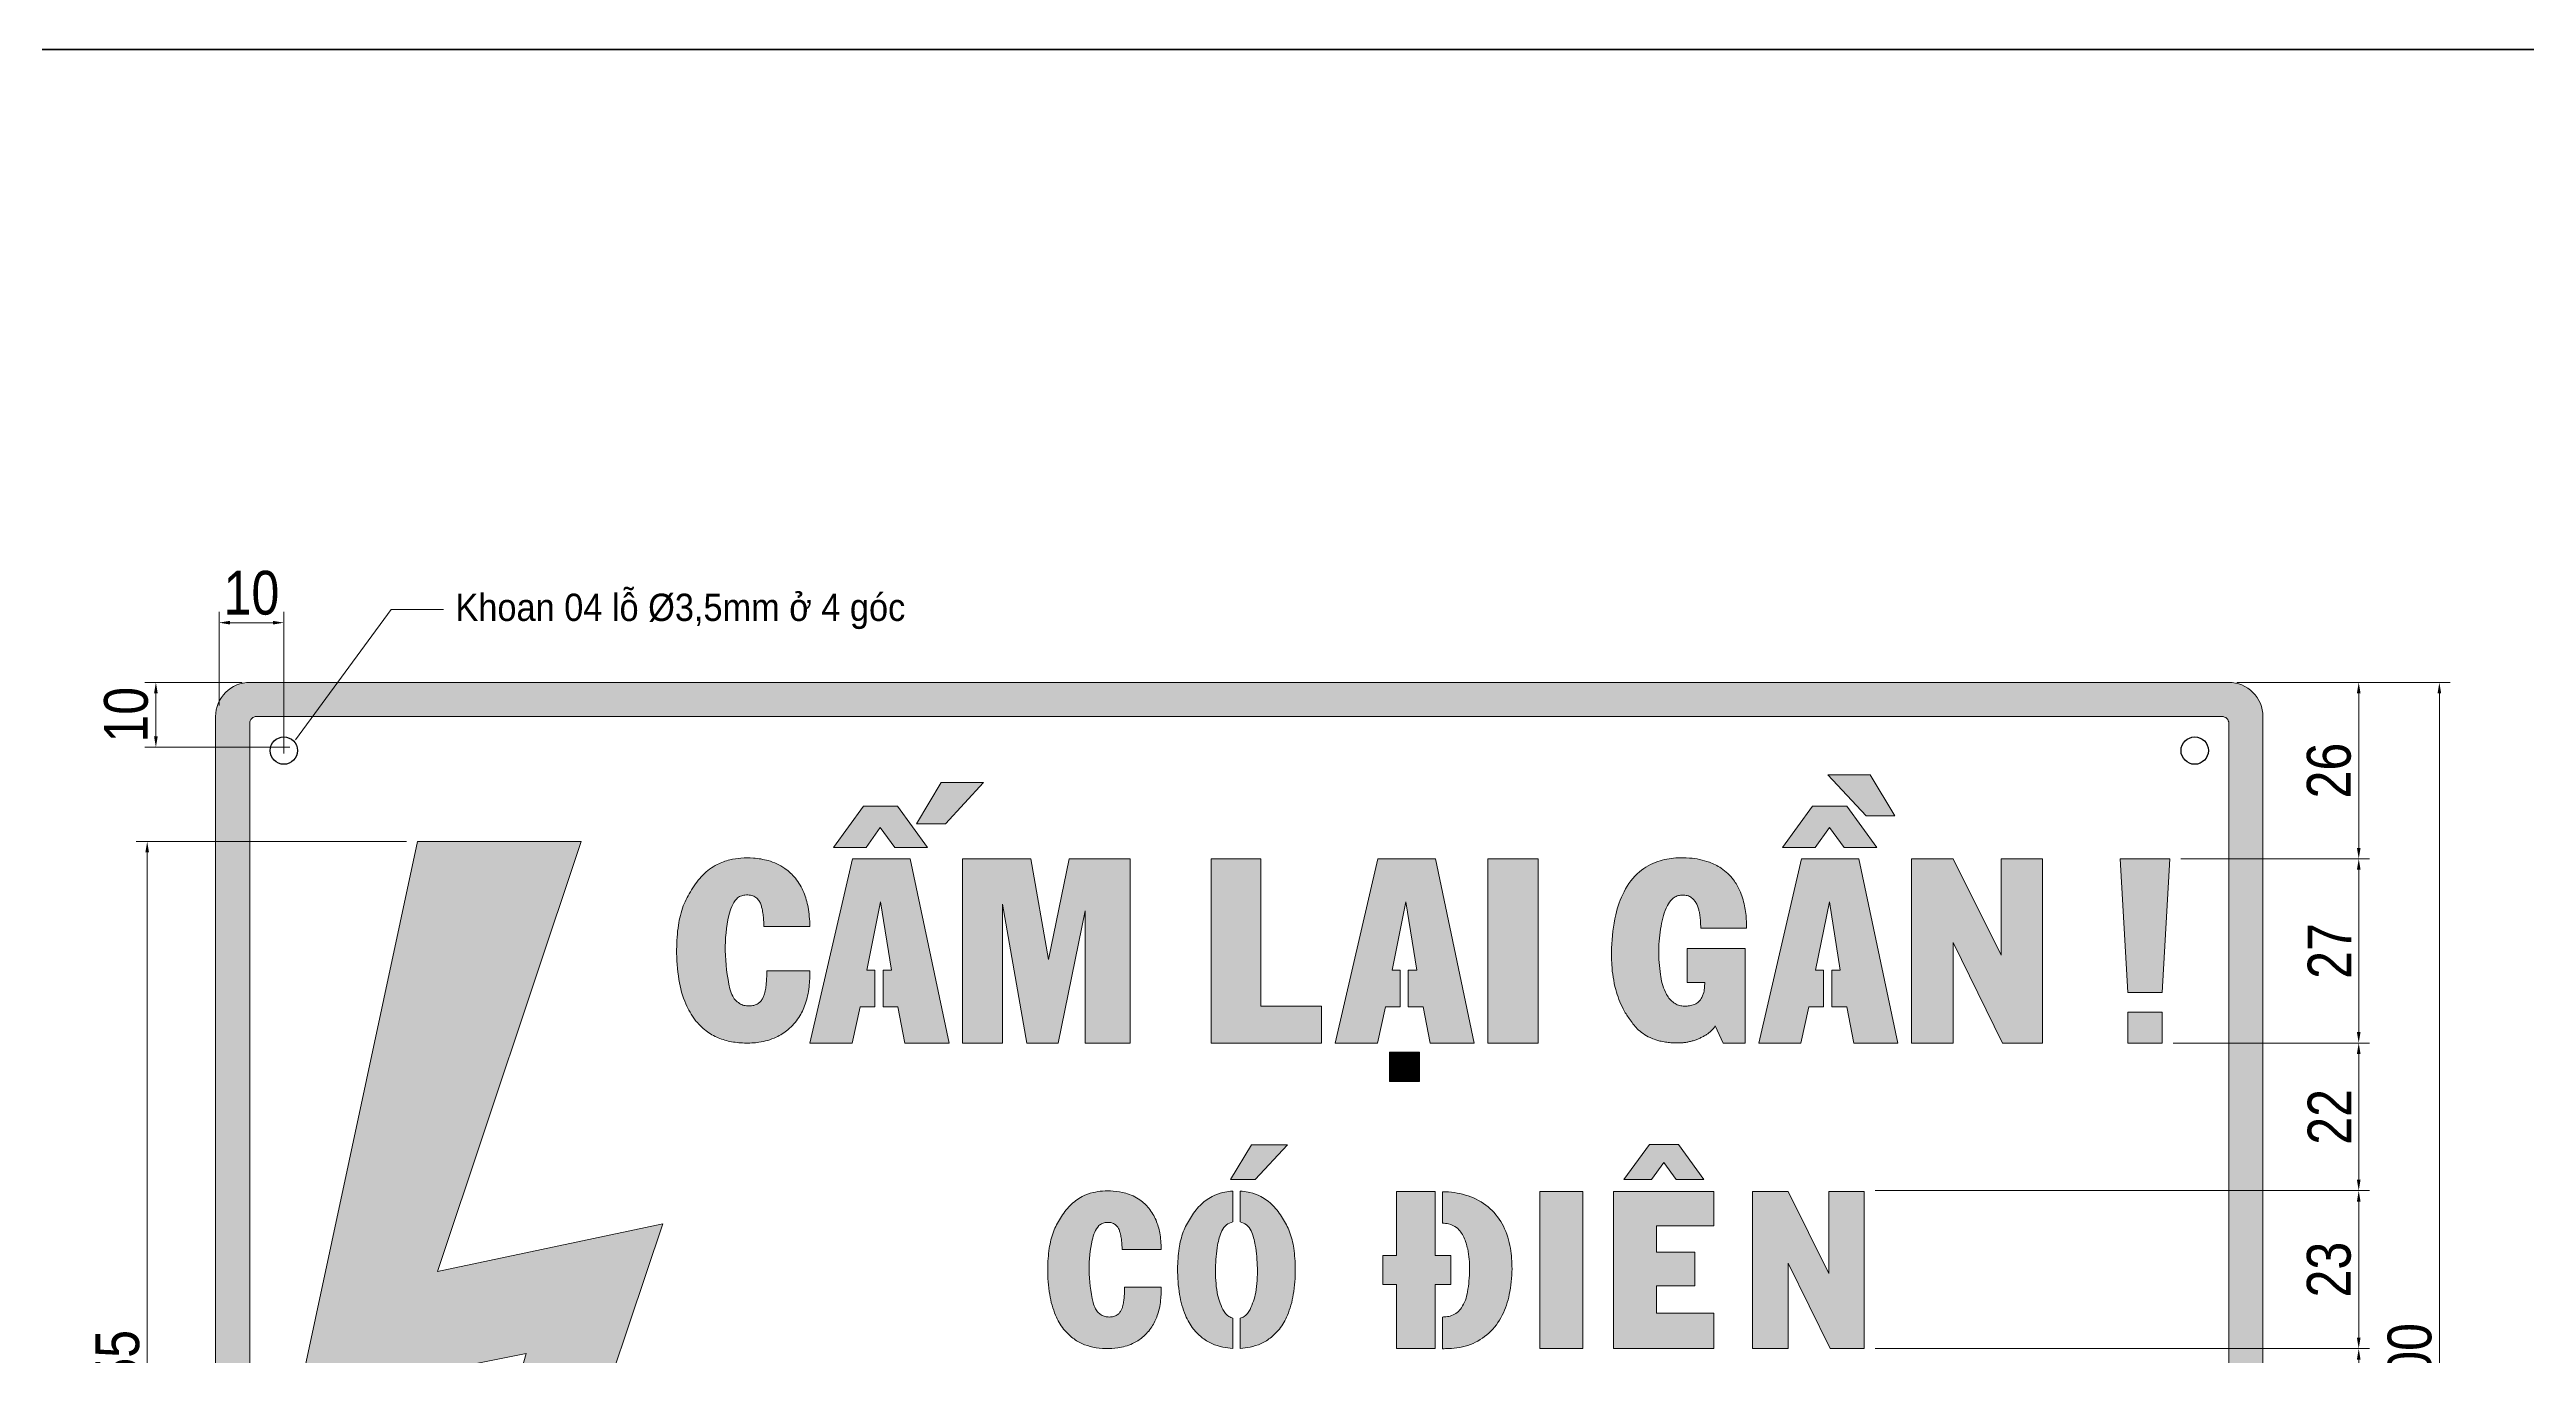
# Model space of a CAD drawing. Header units: millimetres. Extents: x -23083795 to 376618, y 113268 to 3804440.
# Drawn here: x 323457 to 326855, y 126233 to 128025 of the extents above; entities that cross this region are included whole.
import ezdxf

# ---------------------------------------------------------------- set-up
doc = ezdxf.new("R2010")
doc.units = ezdxf.units.MM
doc.header["$LTSCALE"] = 6
for name, color, linetype, lineweight in [('DIM', 4, 'Continuous', 13), ('Netcoban', 4, 'Continuous', 25), ('netlonkhungten', 32, 'Continuous', 35), ('Text', 7, 'Continuous', 13)]:
    doc.layers.add(name, color=color, linetype=linetype, lineweight=lineweight)
doc.styles.get("Standard").update_dxf_attribs({"font": 'VHELVCN_1.TTF', "height": 60})
doc.styles.add('VNI-HELVE', font='VHELVEN_0.TTF', dxfattribs={"width": 0.9})
doc.dimstyles.new('D10', dxfattribs={"dimtxt": 15, "dimasz": 15, "dimexe": 5, "dimexo": 10, "dimgap": 5, "dimtad": 1, "dimtoh": 1, "dimdec": 0, "dimdsep": 46, "dimtxsty": 'VNI-HELVE', "dimcen": 250, "dimclrd": 256, "dimclre": 256, "dimclrt": 7, "dimadec": 0, "dimazin": 0, "dimtfac": 1, "dimtdec": 0, "dimtmove": 0, "dimatfit": 1, "dimfxl": 1, "dimtolj": 1, "dimtzin": 0, "dimlwd": -1, "dimlwe": -1, "dimarcsym": 0})
doc.dimstyles.new('ISO-5', dxfattribs={"dimtxt": 6, "dimasz": 15, "dimexe": 15, "dimexo": 15, "dimgap": 10, "dimtad": 1, "dimtoh": 1, "dimdec": 1, "dimlfac": 0.166667, "dimtxsty": 'Standard', "dimcen": 25, "dimclrd": 7, "dimclre": 7, "dimadec": 0, "dimazin": 0, "dimtfac": 1, "dimtdec": 1, "dimtmove": 0, "dimatfit": 3, "dimfxl": 1, "dimlwd": 0, "dimlwe": 0, "dimarcsym": 0})

# ---------------------------------------------------------------- blocks, each defined once
blk = doc.blocks.new('*D324')
at = {"layer": 'Defpoints', "color": 0, "transparency": 16777216}
for p in [(326355, 126661.9), (326624.6, 126661.9), (325946.4, 126459.6)]:
    blk.add_point(p, dxfattribs=at)
at = {"layer": 'Netcoban', "color": 7, "lineweight": 0, "transparency": 16777216}
for p, q in [((326370, 126661.9), (326639.6, 126661.9)), ((326624.6, 126474.6), (326624.6, 126646.9)), ((325961.4, 126459.6), (326639.6, 126459.6))]:
    blk.add_line(p, q, dxfattribs=at)
at = {"layer": 'Netcoban', "color": 7, "transparency": 16777216}
for points in [[(326622.1, 126646.9), (326627.1, 126646.9), (326624.6, 126661.9)], [(326622.1, 126474.6), (326627.1, 126474.6), (326624.6, 126459.6)]]:
    blk.add_solid(points, dxfattribs=at)
at = {"layer": 'Netcoban', "color": 0, "transparency": 16777216, "insert": (326584.6, 126560.7), "char_height": 60, "attachment_point": 5, "rotation": 90}
blk.add_mtext('22', dxfattribs=at)
blk = doc.blocks.new('*D325')
at = {"layer": 'Defpoints', "color": 0, "transparency": 16777216}
for p in [(326365.6, 126914.6), (326355, 126661.9), (326624.6, 126661.9)]:
    blk.add_point(p, dxfattribs=at)
at = {"layer": 'Netcoban', "color": 7, "lineweight": 0, "transparency": 16777216}
for p, q in [((326380.6, 126914.6), (326639.6, 126914.6)), ((326624.6, 126899.6), (326624.6, 126676.9)), ((326370, 126661.9), (326639.6, 126661.9))]:
    blk.add_line(p, q, dxfattribs=at)
at = {"layer": 'Netcoban', "color": 7, "transparency": 16777216}
for points in [[(326622.1, 126899.6), (326627.1, 126899.6), (326624.6, 126914.6)], [(326622.1, 126676.9), (326627.1, 126676.9), (326624.6, 126661.9)]]:
    blk.add_solid(points, dxfattribs=at)
at = {"layer": 'Netcoban', "color": 0, "transparency": 16777216, "insert": (326584.6, 126788.2), "char_height": 60, "attachment_point": 5, "rotation": 90}
blk.add_mtext('27', dxfattribs=at)
blk = doc.blocks.new('*D326')
at = {"layer": 'Defpoints', "color": 0, "transparency": 16777216}
for p in [(326442.6, 127156.6), (326624.6, 127156.6), (326414.6, 126914.6)]:
    blk.add_point(p, dxfattribs=at)
at = {"layer": 'Netcoban', "color": 7, "lineweight": 0, "transparency": 16777216}
for p, q in [((326457.6, 127156.6), (326639.6, 127156.6)), ((326624.6, 126929.6), (326624.6, 127141.6)), ((326429.6, 126914.6), (326639.6, 126914.6))]:
    blk.add_line(p, q, dxfattribs=at)
at = {"layer": 'Netcoban', "color": 7, "transparency": 16777216}
for points in [[(326622.1, 127141.6), (326627.1, 127141.6), (326624.6, 127156.6)], [(326622.1, 126929.6), (326627.1, 126929.6), (326624.6, 126914.6)]]:
    blk.add_solid(points, dxfattribs=at)
at = {"layer": 'Netcoban', "color": 0, "transparency": 16777216, "insert": (326583.9, 127035.6), "char_height": 60, "attachment_point": 5, "rotation": 90}
blk.add_mtext('26', dxfattribs=at)
blk = doc.blocks.new('*D327')
at = {"layer": 'Defpoints', "color": 0, "transparency": 16777216}
for p in [(326301.2, 126459.6), (325946.4, 126242.9), (326624.6, 126242.9)]:
    blk.add_point(p, dxfattribs=at)
at = {"layer": 'Netcoban', "color": 7, "lineweight": 0, "transparency": 16777216}
for p, q in [((326316.2, 126459.6), (326639.6, 126459.6)), ((326624.6, 126444.6), (326624.6, 126257.9)), ((325961.4, 126242.9), (326639.6, 126242.9))]:
    blk.add_line(p, q, dxfattribs=at)
at = {"layer": 'Netcoban', "color": 7, "transparency": 16777216}
for points in [[(326622.1, 126444.6), (326627.1, 126444.6), (326624.6, 126459.6)], [(326622.1, 126257.9), (326627.1, 126257.9), (326624.6, 126242.9)]]:
    blk.add_solid(points, dxfattribs=at)
at = {"layer": 'Netcoban', "color": 0, "transparency": 16777216, "insert": (326583.9, 126351.2), "char_height": 60, "attachment_point": 5, "rotation": 90}
blk.add_mtext('23', dxfattribs=at)
blk = doc.blocks.new('*D328')
at = {"layer": 'Defpoints', "color": 0, "transparency": 16777216}
for p in [(325946.4, 126242.9), (326624.6, 126242.9), (326129.6, 126070.6)]:
    blk.add_point(p, dxfattribs=at)
at = {"layer": 'Netcoban', "color": 7, "lineweight": 0, "transparency": 16777216}
for p, q in [((325961.4, 126242.9), (326639.6, 126242.9)), ((326624.6, 126085.6), (326624.6, 126227.9)), ((326144.6, 126070.6), (326639.6, 126070.6))]:
    blk.add_line(p, q, dxfattribs=at)
at = {"layer": 'Netcoban', "color": 7, "transparency": 16777216}
for points in [[(326622.1, 126227.9), (326627.1, 126227.9), (326624.6, 126242.9)], [(326622.1, 126085.6), (326627.1, 126085.6), (326624.6, 126070.6)]]:
    blk.add_solid(points, dxfattribs=at)
at = {"layer": 'Netcoban', "color": 0, "transparency": 16777216, "insert": (326583.9, 126156.8), "char_height": 60, "attachment_point": 5, "rotation": 90}
blk.add_mtext('18', dxfattribs=at)
blk = doc.blocks.new('*D333')
at = {"layer": 'Defpoints', "color": 0, "transparency": 16777216}
for p in [(326489.4, 127156.6), (326489.4, 125284.6), (326735.2, 125284.6)]:
    blk.add_point(p, dxfattribs=at)
at = {"layer": 'Netcoban', "color": 7, "lineweight": 0, "transparency": 16777216}
for p, q in [((326504.4, 127156.6), (326750.2, 127156.6)), ((326735.2, 127141.6), (326735.2, 125299.6)), ((326504.4, 125284.6), (326750.2, 125284.6))]:
    blk.add_line(p, q, dxfattribs=at)
at = {"layer": 'Netcoban', "color": 7, "transparency": 16777216}
for points in [[(326732.7, 127141.6), (326737.7, 127141.6), (326735.2, 127156.6)], [(326732.7, 125299.6), (326737.7, 125299.6), (326735.2, 125284.6)]]:
    blk.add_solid(points, dxfattribs=at)
at = {"layer": 'Netcoban', "color": 0, "transparency": 16777216, "insert": (326694.6, 126220.6), "char_height": 60, "attachment_point": 5, "rotation": 90}
blk.add_mtext('200', dxfattribs=at)
blk = doc.blocks.new('*D334')
at = {"layer": 'Defpoints', "color": 0, "transparency": 16777216}
for p in [(323603.3, 127156.6), (323736.7, 127156.6), (323802.2, 127067.7)]:
    blk.add_point(p, dxfattribs=at)
at = {"layer": 'Netcoban', "color": 7, "lineweight": 0, "transparency": 16777216}
for p, q in [((323721.7, 127156.6), (323588.3, 127156.6)), ((323603.3, 127082.7), (323603.3, 127141.6)), ((323787.2, 127067.7), (323588.3, 127067.7))]:
    blk.add_line(p, q, dxfattribs=at)
at = {"layer": 'Netcoban', "color": 7, "transparency": 16777216}
for points in [[(323600.8, 127141.6), (323605.8, 127141.6), (323603.3, 127156.6)], [(323600.8, 127082.7), (323605.8, 127082.7), (323603.3, 127067.7)]]:
    blk.add_solid(points, dxfattribs=at)
at = {"layer": 'Netcoban', "color": 0, "transparency": 16777216, "insert": (323562.6, 127112.2), "char_height": 60, "attachment_point": 5, "rotation": 90}
blk.add_mtext('10', dxfattribs=at)
blk = doc.blocks.new('*D335')
at = {"layer": 'Defpoints', "color": 0, "transparency": 16777216}
for p in [(323689.9, 127238.5), (323689.9, 127109.8), (323778.8, 127044.3)]:
    blk.add_point(p, dxfattribs=at)
at = {"layer": 'Netcoban', "color": 7, "lineweight": 0, "transparency": 16777216}
for p, q in [((323689.9, 127124.8), (323689.9, 127253.5)), ((323763.8, 127238.5), (323704.9, 127238.5)), ((323778.8, 127059.3), (323778.8, 127253.5))]:
    blk.add_line(p, q, dxfattribs=at)
at = {"layer": 'Netcoban', "color": 7, "transparency": 16777216}
for points in [[(323704.9, 127241), (323704.9, 127236), (323689.9, 127238.5)], [(323763.8, 127241), (323763.8, 127236), (323778.8, 127238.5)]]:
    blk.add_solid(points, dxfattribs=at)
at = {"layer": 'Netcoban', "color": 0, "transparency": 16777216, "insert": (323734.4, 127279.2), "char_height": 60, "attachment_point": 5}
blk.add_mtext('10', dxfattribs=at)
blk = doc.blocks.new('*D336')
at = {"layer": 'Defpoints', "color": 0, "transparency": 16777216}
for p in [(323962, 126938.3), (323591.4, 125484), (323956.6, 125484)]:
    blk.add_point(p, dxfattribs=at)
at = {"layer": 'Netcoban', "color": 7, "lineweight": 0, "transparency": 16777216}
for p, q in [((323947, 126938.3), (323576.4, 126938.3)), ((323591.4, 126923.3), (323591.4, 125499)), ((323941.6, 125484), (323576.4, 125484))]:
    blk.add_line(p, q, dxfattribs=at)
at = {"layer": 'Netcoban', "color": 7, "transparency": 16777216}
for points in [[(323588.9, 126923.3), (323593.9, 126923.3), (323591.4, 126938.3)], [(323588.9, 125499), (323593.9, 125499), (323591.4, 125484)]]:
    blk.add_solid(points, dxfattribs=at)
at = {"layer": 'Netcoban', "color": 0, "transparency": 16777216, "insert": (323550.8, 126211.1), "char_height": 60, "attachment_point": 5, "rotation": 90}
blk.add_mtext('155', dxfattribs=at)

msp = doc.modelspace()

# ---------------------------------------------------------------- hatches: boundary and pattern name
at = {"layer": 'Text'}
h = msp.add_hatch(color=1, dxfattribs=at)
h.paths.add_polyline_path([(326493.22156, 127109.82052, 0.4142135624), (326446.42156, 127156.62052), (323732.02156, 127156.62052, 0.4142135624), (323685.22156, 127109.82052), (323685.22156, 125331.42052, 0.4142135624), (323732.02156, 125284.62052), (326446.42156, 125284.62052, 0.4142135624), (326493.22156, 125331.42052)])
h.paths.add_polyline_path([(323732.02156, 127100.46052, -0.4142135624), (323741.38156, 127109.82052), (326437.06156, 127109.82052, -0.4142135624), (326446.42156, 127100.46052), (326446.42156, 125340.78052, -0.4142135624), (326437.06156, 125331.42052), (323741.38156, 125331.42052, -0.4142135624), (323732.02156, 125340.78052)], flags=16)
for color, points in [(7, [(325954.37362, 127030.00519), (325896.65276, 127030.00519), (325949.00108, 126973.3839), (325988.45602, 126973.3839)]), (7, [(324738.30884, 127019.14683), (324680.51256, 127019.14683), (324646.43728, 126962.56262), (324686.08377, 126962.56262)]), (7, [(324620.59291, 126986.75753), (324573.78053, 126986.75753), (324532.71251, 126930.00945), (324577.3533, 126930.00945), (324596.87358, 126957.63785), (324616.99798, 126930.00945), (324661.77302, 126930.00945)]), (7, [(325922.3262, 126986.75753), (325875.51381, 126986.75753), (325834.4458, 126930.00945), (325879.08658, 126930.00945), (325898.60687, 126957.63785), (325918.73126, 126930.00945), (325963.50631, 126930.00945)]), (1, [(324186.67422, 126938.28005), (323962.03422, 126938.28005), (323798.3689, 126173.69168), (324111.31072, 126236.28005), (323975.33408, 125748.14917), (323831.75607, 125816.73874), (323956.64735, 125484.00881), (324226.2865, 125715.52936), (324067.4849, 125724.52237), (324298.51072, 126414.12005), (323989.63072, 126348.60005)]), (7, [(324411.26884, 126864.98585, -0.0739357492), (324418.91824, 126864.69672, -0.0929269174), (324424.84134, 126862.51098, -0.0864998522), (324429.49963, 126858.3772, -0.0491950296), (324432.34198, 126853.8643, -0.0217040903), (324434.15513, 126848.09916, -0.0276312888), (324435.79861, 126840.25281, -0.0194830599), (324436.68016, 126832.78188, -0.0088859022), (324437.02732, 126827.42673, -0.0179234515), (324437.1369, 126821.59119), (324500.07652, 126821.59119, 0.0304468281), (324499.49082, 126835.61484, 0.0266829112), (324497.83423, 126848.13086, 0.0540417395), (324491.88408, 126868.542, 0.0703593306), (324480.35561, 126887.93929, 0.0679255126), (324465.94644, 126901.39652, 0.0873810796), (324443.10978, 126912.14794, 0.0489854518), (324422.85754, 126915.64392, 0.0318563747), (324405.68633, 126915.61618, 0.0409624792), (324390.50005, 126913.21288, 0.0618297921), (324373.12654, 126906.74547, 0.0805508063), (324353.62048, 126892.39022, 0.0653984803), (324338.08411, 126871.98869, 0.0528974153), (324326.72112, 126850.15425, 0.0516477706), (324319.99845, 126823.52299, 0.0372256064), (324317.55107, 126790.29727, 0.0420861508), (324320.65456, 126748.97216, 0.0613346497), (324330.25792, 126715.51962, 0.0639496226), (324343.12217, 126693.47049, 0.0574389452), (324355.9103, 126680.3938, 0.063741878), (324372.53666, 126670.03262, 0.0497154644), (324390.328, 126664.18649, 0.0410710853), (324410.52977, 126661.92137, 0.0417094782), (324430.46902, 126663.04594, 0.0687827128), (324453.95621, 126669.88796, 0.0665008331), (324470.25925, 126680.29655, 0.0744679562), (324485.0574, 126697.05025, 0.0584983561), (324493.92686, 126715.14002, 0.0556236527), (324499.1873, 126738.92519, 0.0314591512), (324500.12002, 126760.89277), (324441.10339, 126760.89277, -0.0143480906), (324440.93037, 126750.65209, -0.0127390319), (324440.53317, 126744.39336, -0.0239466578), (324439.71226, 126737.41351, -0.0337129831), (324438.03295, 126729.33656, -0.0353058244), (324436.40425, 126724.83606, -0.0614372468), (324433.85664, 126720.53562, -0.0714503844), (324430.41297, 126716.99815, -0.0867926809), (324425.09718, 126714.16285, -0.0765277413), (324418.64665, 126712.89498, -0.0665722714), (324411.39404, 126713.27965, -0.0741120564), (324405.329, 126715.44411, -0.053660339), (324399.27916, 126719.75362, -0.0911234134), (324394.49707, 126726.05482, -0.0561140475), (324390.61186, 126736.18367, -0.0504775258), (324384.20302, 126788.79163, -0.0580054644), (324389.20791, 126836.78367, -0.0539883833), (324393.23779, 126849.20728, -0.0769786842), (324399.98881, 126859.90062, -0.1002032298), (324405.33179, 126863.39733, -0.0718038646)]), (7, [(324637.761, 126914.59757), (324558.79859, 126914.59757), (324500.38774, 126661.87757), (324558.19146, 126661.87757), (324569.20406, 126711.52264), (324589.35486, 126711.52264), (324589.35486, 126761.79095), (324578.34966, 126761.79095), (324597.31086, 126855.78853), (324612.21795, 126761.79095), (324600.58686, 126761.79095), (324600.58686, 126711.52264), (324620.9582, 126711.52264), (324630.6231, 126661.87757), (324691.10014, 126661.87757)]), (7, [(324939.69293, 126914.59757), (324856.09424, 126914.59757), (324827.57693, 126776.43637), (324803.11296, 126914.59757), (324709.82014, 126914.59757), (324709.82014, 126661.87757), (324764.47363, 126661.87757), (324764.50207, 126852.37818), (324798.01995, 126661.87757), (324840.93333, 126661.87757), (324878.01032, 126843.12891), (324878.01032, 126661.87757), (324939.69293, 126661.87757)]), (7, [(325118.81931, 126914.59757), (325050.53176, 126914.59757), (325050.53176, 126661.87757), (325202.07439, 126661.87757), (325202.07439, 126712.68733), (325118.81931, 126712.68733)]), (7, [(325358.16766, 126914.59757), (325279.20524, 126914.59757), (325220.79439, 126661.87757), (325278.59811, 126661.87757), (325289.61071, 126711.52264), (325309.76152, 126711.52264), (325309.76152, 126761.79095), (325298.75631, 126761.79095), (325317.71752, 126855.78853), (325332.6246, 126761.79095), (325320.99352, 126761.79095), (325320.99352, 126711.52264), (325341.36485, 126711.52264), (325351.02975, 126661.87757), (325411.50679, 126661.87757)]), (7, [(325499.30952, 126914.59757), (325430.22679, 126914.59757), (325430.22679, 126661.87757), (325499.30952, 126661.87757)]), (7, [(325775.40609, 126871.53617, 0.0548915296), (325767.09891, 126885.64431, 0.0880715821), (325749.99351, 126901.84291, 0.0609793307), (325733.99817, 126909.95811, 0.0700551741), (325706.88676, 126915.64737, 0.0370456507), (325688.0506, 126915.79221, 0.0659222394), (325663.25523, 126911.02045, 0.0936032839), (325638.16652, 126896.89148, 0.0948780463), (325617.11026, 126869.88769, 0.061963803), (325605.48139, 126837.89067, 0.0499158139), (325599.91771, 126792.19526, 0.0217994878), (325600.20868, 126769.34912, 0.0521917773), (325605.57634, 126735.39518, 0.0593789756), (325615.82061, 126708.72594, 0.0490981786), (325624.09406, 126695.443, 0.0570133426), (325635.13568, 126681.54695, 0.0453588282), (325643.0483, 126674.96227, 0.043361269), (325652.58475, 126669.45538, 0.0272855103), (325660.47883, 126666.36849, 0.0204440213), (325666.16436, 126664.75554, 0.0163862261), (325673.7566, 126663.21407, 0.0124381088), (325681.09398, 126662.40593, 0.0104073665), (325686.19799, 126662.11096, 0.0014834235), (325690.39355, 126662.02862, 0.0158682801), (325695.41544, 126662.18172, 0.026303823), (325700.21343, 126662.66508, 0.0166986898), (325705.57663, 126663.59676, 0.0252953643), (325710.4697, 126664.83554, 0.0279985443), (325715.7268, 126666.5557, 0.0225218165), (325720.20761, 126668.34608, 0.0153851707), (325724.66276, 126670.45567, 0.0183156558), (325728.90628, 126672.88438, 0.0153696193), (325732.70142, 126675.48873, 0.0260894592), (325736.30779, 126678.51672, 0.0363904574), (325738.36019, 126680.58114, 0.0006324631), (325739.91583, 126682.39666, 0.022567103), (325742.13526, 126685.40363), (325752.83711, 126661.87757), (325783.01729, 126661.87757), (325783.01729, 126791.78033), (325703.66644, 126791.78033), (325703.66644, 126744.8684), (325727.56509, 126744.8684, -0.0281193953), (325727.21149, 126737.23279, -0.0588228478), (325725.62016, 126729.05016, -0.0196332036), (325723.53207, 126724.33946, -0.0585202178), (325720.84308, 126720.30525, -0.1019460542), (325715.23242, 126715.73391, -0.0597458165), (325708.32696, 126713.30106, -0.0334777313), (325701.87643, 126712.54689, -0.0503441457), (325694.62382, 126713.04928, -0.0741120564), (325688.55878, 126715.21374, -0.0414575558), (325682.42014, 126719.47691, -0.0994928213), (325673.68271, 126731.84137, -0.0773123744), (325666.83483, 126756.17294, -0.0343342398), (325664.56536, 126788.84042, -0.0381679203), (325667.78079, 126822.44076, -0.07895851), (325676.46757, 126850.44602, -0.0921101515), (325683.21859, 126859.67025, -0.1002032298), (325688.56157, 126863.16696, -0.0718038646), (325694.49862, 126864.75548, -0.0739357492), (325702.14802, 126864.46635, -0.0929269174), (325708.07113, 126862.28061, -0.0622737801), (325713.00951, 126858.08496, -0.0168732536), (325716.01456, 126853.73648, -0.0323206148), (325718.042, 126848.92781, -0.0204022396), (325719.75045, 126843.19895, -0.0586917814), (325721.02196, 126836.482, -0.0202322078), (325721.73119, 126829.24705, -0.0141637515), (325722.07458, 126819.71609), (325785.01419, 126819.71609, 0.0172919723), (325784.82411, 126829.17257, 0.0377523371), (325782.22482, 126850.09, 0.0605676128)]), (7, [(325939.11055, 126914.59757), (325860.14813, 126914.59757), (325801.73729, 126661.87757), (325859.541, 126661.87757), (325870.55361, 126711.52264), (325890.70441, 126711.52264), (325890.70441, 126761.79095), (325879.69921, 126761.79095), (325898.66041, 126855.78853), (325913.56749, 126761.79095), (325901.93641, 126761.79095), (325901.93641, 126711.52264), (325922.30774, 126711.52264), (325931.97264, 126661.87757), (325992.44969, 126661.87757)]), (7, [(326191.07683, 126914.59757), (326133.97597, 126914.59757), (326133.97597, 126782.64176), (326068.35685, 126914.59757), (326011.16969, 126914.59757), (326011.16969, 126661.87757), (326068.23778, 126661.87757), (326068.23778, 126799.80905), (326135.87152, 126661.87757), (326191.07683, 126661.87757)]), (7, [(326365.56188, 126914.59757), (326297.19984, 126914.59757), (326307.87878, 126731.50834), (326354.88294, 126731.50834)]), (7, [(326355.00933, 126704.41776), (326307.75239, 126704.41776), (326307.75239, 126661.87757), (326355.00933, 126661.87757)]), (7, [(325336.21333, 126649.46222), (325295.48856, 126649.46222), (325295.48856, 126609.35613), (325336.21333, 126609.35613)]), (7, [(325155.20799, 126522.55585), (325106.10899, 126522.55585), (325077.22737, 126474.63959), (325110.87017, 126474.63959)]), (7, [(325691.46476, 126523.00292), (325651.69544, 126523.00292), (325616.85315, 126474.99157), (325654.74686, 126474.99157), (325671.36128, 126498.34603), (325688.31692, 126474.99157), (325726.45796, 126474.99157)]), (7, [(324906.38287, 126415.84442, -0.0739357492), (324912.89903, 126415.59812, -0.0929269174), (324917.94464, 126413.7362, -0.0864998522), (324921.91281, 126410.21483, -0.0491950296), (324924.33407, 126406.37052, -0.0217040903), (324925.87861, 126401.45947, -0.0276312888), (324927.27861, 126394.77554, -0.0194830599), (324928.02956, 126388.41141, -0.0088859022), (324928.32528, 126383.84962, -0.0179234515), (324928.41863, 126378.87861), (324982.03386, 126378.87861, 0.0304468281), (324981.53493, 126390.82467, 0.0266829112), (324980.12376, 126401.48647, 0.0540417395), (324975.05512, 126418.87374, 0.0703593306), (324965.23456, 126435.39735, 0.0679255126), (324952.96009, 126446.86092, 0.0873810796), (324933.50664, 126456.01953, 0.0489854518), (324916.25473, 126458.9976, 0.0318563747), (324901.62741, 126458.97396, 0.0409624792), (324888.69094, 126456.92671, 0.0618297921), (324873.89129, 126451.41743, 0.0805508063), (324857.27501, 126439.18889, 0.0653984803), (324844.04032, 126421.80981, 0.0528974153), (324834.36075, 126403.2101, 0.0516477706), (324828.63402, 126380.52421, 0.0372256064), (324826.54922, 126352.22082, 0.0420861508), (324829.19293, 126317.01795, 0.0613346497), (324837.37357, 126288.52134, 0.0639496226), (324848.33201, 126269.73874, 0.0574389452), (324859.2256, 126258.59934, 0.063741878), (324873.38879, 126249.77315, 0.0497154644), (324888.54438, 126244.79311, 0.0410710853), (324905.7533, 126242.86357, 0.0417094782), (324922.73858, 126243.82154, 0.0687827128), (324942.74619, 126249.64993, 0.0665008331), (324956.63397, 126258.5165, 0.0744679562), (324969.23979, 126272.78817, 0.0584983561), (324976.79526, 126288.19798, 0.0556236527), (324981.27638, 126308.45942, 0.0314591512), (324982.07092, 126327.17254), (324931.79749, 126327.17254, -0.0143480906), (324931.65011, 126318.449, -0.0127390319), (324931.31174, 126313.11749, -0.0239466578), (324930.61246, 126307.17169, -0.0337129831), (324929.18193, 126300.29133, -0.0353058244), (324927.79452, 126296.45757, -0.0614372468), (324925.62433, 126292.79423, -0.0714503844), (324922.69084, 126289.78083, -0.0867926809), (324918.16257, 126287.36558, -0.0765277413), (324912.66767, 126286.28554, -0.0665722714), (324906.48952, 126286.61322, -0.0741120564), (324901.32301, 126288.45701, -0.053660339), (324896.16945, 126292.12808, -0.0911234134), (324892.09581, 126297.49577, -0.0561140475), (324888.78619, 126306.12405, -0.0504775258), (324883.3268, 126350.93824, -0.0580054644), (324887.59023, 126391.82034, -0.0539883833), (324891.02309, 126402.40342, -0.0769786842), (324896.77396, 126411.51256, -0.1002032298), (324901.32539, 126414.49124, -0.0718038646)]), (7, [(325560.25189, 126458.14357), (325501.58925, 126458.14357), (325501.58925, 126242.86357), (325560.25189, 126242.86357)]), (7, [(325740.01557, 126458.14357), (325602.70699, 126458.14357), (325602.70699, 126242.86357), (325739.92983, 126242.86357), (325739.92983, 126291.50239), (325661.40519, 126291.50239), (325661.40519, 126328.89171), (325714.08714, 126328.89171), (325714.08714, 126375.23426), (325661.24722, 126375.23426), (325661.24722, 126411.4147), (325740.01557, 126411.4147)]), (7, [(325946.43044, 126458.14357), (325897.75555, 126458.14357), (325897.75555, 126345.75227), (325841.8873, 126458.14357), (325793.09836, 126458.14357), (325793.09836, 126242.86357), (325842.06352, 126242.86357), (325842.06352, 126359.9326), (325899.5878, 126242.86357), (325946.43044, 126242.86357)])]:
    msp.add_hatch(color=color, dxfattribs=at).paths.add_polyline_path(points)
h = msp.add_hatch(color=7, dxfattribs=at)
h.paths.add_polyline_path([(325059.4904, 126384.78352, -0.0568566961), (325065.33361, 126404.45817, -0.1086374568), (325071.71889, 126412.44559, -0.1362518655), (325080.18953, 126416.56508), (325080.18953, 126458.99491, 0.0292161026), (325077.34164, 126458.75769, 0.0333901455), (325066.81714, 126456.92858, 0.0618297921), (325052.01749, 126451.4193, 0.0805508063), (325035.40121, 126439.19076, 0.0653984803), (325022.16652, 126421.81168, 0.0528974153), (325012.48694, 126403.21197, 0.0516477706), (325006.76022, 126380.52608, 0.0372256064), (325004.67542, 126352.22269, 0.0420861508), (325007.31913, 126317.01982, 0.0613346497), (325015.49977, 126288.52321, 0.0639496226), (325026.45821, 126269.74061, 0.0574389452), (325037.3518, 126258.60121, 0.063741878), (325051.51499, 126249.77502, 0.0497154644), (325066.67058, 126244.79498, 0.0331917908), (325080.18953, 126243.05333), (325080.18953, 126284.81169, -0.094874483), (325074.87959, 126286.94414, -0.121637867), (325066.68013, 126296.50087, -0.0558507807), (325058.80794, 126319.70567, -0.0440244438), (325056.65976, 126353.21654, -0.0324230541)])
h.paths.add_polyline_path([(325163.90609, 126380.52608, 0.0516477706), (325158.17937, 126403.21197, 0.0528974153), (325148.49979, 126421.81168, 0.0653984803), (325135.26511, 126439.19076, 0.0805508063), (325118.64883, 126451.4193, 0.0618297921), (325103.84918, 126456.92858, 0.0333901455), (325093.32467, 126458.75769, 0.0085840022), (325090.48553, 126458.97362), (325090.48553, 126416.56194, -0.1428396979), (325098.94742, 126412.44559, -0.1086374568), (325105.3327, 126404.45817, -0.0568566961), (325111.17592, 126384.78352, -0.0324230541), (325114.00655, 126353.21654, -0.0440244438), (325111.85838, 126319.70567, -0.0558507807), (325103.98618, 126296.50087, -0.1175841868), (325095.77418, 126286.86324, -0.1206011328), (325090.48553, 126284.81385), (325090.48553, 126243.03285, 0.0318598894), (325103.99573, 126244.79498, 0.0497154644), (325119.15132, 126249.77502, 0.063741878), (325133.31451, 126258.60121, 0.0574389452), (325144.2081, 126269.74061, 0.0639496226), (325155.16654, 126288.52321, 0.0613346497), (325163.34719, 126317.01982, 0.0420861508), (325165.99089, 126352.22269, 0.0372256064)])
h = msp.add_hatch(color=7, dxfattribs=at)
h.paths.add_polyline_path([(325379.52468, 126370.49415), (325357.69505, 126370.49415), (325357.69505, 126458.14357), (325304.9346, 126458.14357), (325304.9346, 126370.49415), (325286.1273, 126370.49415), (325286.1273, 126330.66758), (325304.9346, 126330.66758), (325304.9346, 126242.86357), (325357.69505, 126242.86357), (325357.69505, 126330.66758), (325379.52468, 126330.66758)])
h.paths.add_polyline_path([(325463.27621, 126352.22082, 0.0431108246), (325461.02329, 126380.52421, 0.0745516344), (325451.46718, 126410.62041, 0.0895378028), (325433.45012, 126434.75299, 0.1002784094), (325406.74107, 126450.96111, 0.0683040343), (325376.37437, 126457.75251, 0.0068457691), (325367.99105, 126458.06172), (325367.99105, 126414.96809, -0.0325428467), (325376.37437, 126413.90967, -0.0996521852), (325387.27308, 126408.83142, -0.1063603205), (325397.33805, 126395.49589, -0.0486040447), (325402.47595, 126379.54018, -0.0523145091), (325405.12227, 126351.14943, -0.0402248653), (325402.23684, 126320.67613, -0.1006084604), (325394.11746, 126298.91945, -0.1502858758), (325380.3364, 126288.19676, -0.0758483402), (325372.73716, 126286.54981, -0.0146436575), (325367.99105, 126286.18057), (325367.99105, 126242.77866, 0.0066104542), (325376.37437, 126242.86868, 0.0850512933), (325406.38249, 126248.48603, 0.0843056996), (325431.54411, 126263.95121, 0.0861383387), (325449.968, 126288.52134, 0.0615509705), (325459.60455, 126317.01795, 0.0476855336)])

# ---------------------------------------------------------------- linework, layer by layer
at = {"color": 1}
for centre in [(323778.82156, 127063.02052), (326399.62156, 127063.02052)]:
    msp.add_circle(centre, 18.72, dxfattribs=at)
at = {"layer": 'netlonkhungten'}
msp.add_lwpolyline([(314039.37466, 128024.60388), (331900.90399, 128024.60388), (331900.90399, 115085.8863), (314039.37466, 115085.8863)], close=True, dxfattribs=at)
at = {"layer": 'Text', "color": 1}
for points in [[(323732.02156, 125284.62052), (326446.42156, 125284.62052, 0.4142135624), (326493.22156, 125331.42052), (326493.22156, 127109.82052, 0.4142135624), (326446.42156, 127156.62052), (323732.02156, 127156.62052, 0.4142135624), (323685.22156, 127109.82052), (323685.22156, 125331.42052, 0.4142135624)], [(323741.38156, 125331.42052), (326437.06156, 125331.42052, 0.4142135624), (326446.42156, 125340.78052), (326446.42156, 127100.46052, 0.4142135624), (326437.06156, 127109.82052), (323741.38156, 127109.82052, 0.4142135624), (323732.02156, 127100.46052), (323732.02156, 125340.78052, 0.4142135624)]]:
    msp.add_lwpolyline(points, format="xyb", close=True, dxfattribs=at)
at = {"layer": 'Text', "color": 7}
for points in [[(325949.00108, 126973.3839), (325988.45602, 126973.3839), (325954.37362, 127030.00519), (325896.65276, 127030.00519)], [(324646.43728, 126962.56262), (324686.08377, 126962.56262), (324738.30884, 127019.14683), (324680.51256, 127019.14683)], [(324532.71251, 126930.00945), (324577.3533, 126930.00945), (324596.87358, 126957.63785), (324616.99798, 126930.00945), (324661.77302, 126930.00945), (324620.59291, 126986.75753), (324573.78053, 126986.75753)], [(325834.4458, 126930.00945), (325879.08658, 126930.00945), (325898.60687, 126957.63785), (325918.73126, 126930.00945), (325963.50631, 126930.00945), (325922.3262, 126986.75753), (325875.51381, 126986.75753)], [(324600.58686, 126711.52264), (324620.9582, 126711.52264), (324630.6231, 126661.87757), (324691.10014, 126661.87757), (324637.761, 126914.59757), (324558.79859, 126914.59757), (324500.38774, 126661.87757), (324558.19146, 126661.87757), (324569.20406, 126711.52264), (324589.35486, 126711.52264), (324589.35486, 126761.79095), (324578.34966, 126761.79095), (324597.31086, 126855.78853), (324612.21795, 126761.79095), (324600.58686, 126761.79095)], [(324939.69293, 126661.87757), (324878.01032, 126661.87757), (324878.01032, 126843.12891), (324840.93333, 126661.87757), (324798.01995, 126661.87757), (324764.50207, 126852.37818), (324764.47363, 126661.87757), (324709.82014, 126661.87757), (324709.82014, 126914.59757), (324803.11296, 126914.59757), (324827.57693, 126776.43637), (324856.09424, 126914.59757), (324939.69293, 126914.59757)], [(325050.53176, 126914.59757), (325050.53176, 126661.87757), (325202.07439, 126661.87757), (325202.07439, 126712.68733), (325118.81931, 126712.68733), (325118.81931, 126914.59757)], [(325320.99352, 126711.52264), (325341.36485, 126711.52264), (325351.02975, 126661.87757), (325411.50679, 126661.87757), (325358.16766, 126914.59757), (325279.20524, 126914.59757), (325220.79439, 126661.87757), (325278.59811, 126661.87757), (325289.61071, 126711.52264), (325309.76152, 126711.52264), (325309.76152, 126761.79095), (325298.75631, 126761.79095), (325317.71752, 126855.78853), (325332.6246, 126761.79095), (325320.99352, 126761.79095)], [(325430.22679, 126661.87757), (325499.30952, 126661.87757), (325499.30952, 126914.59757), (325430.22679, 126914.59757)], [(325901.93641, 126711.52264), (325922.30774, 126711.52264), (325931.97264, 126661.87757), (325992.44969, 126661.87757), (325939.11055, 126914.59757), (325860.14813, 126914.59757), (325801.73729, 126661.87757), (325859.541, 126661.87757), (325870.55361, 126711.52264), (325890.70441, 126711.52264), (325890.70441, 126761.79095), (325879.69921, 126761.79095), (325898.66041, 126855.78853), (325913.56749, 126761.79095), (325901.93641, 126761.79095)], [(326011.16969, 126914.59757), (326011.16969, 126661.87757), (326068.23778, 126661.87757), (326068.23778, 126799.80905), (326135.87152, 126661.87757), (326191.07683, 126661.87757), (326191.07683, 126914.59757), (326133.97597, 126914.59757), (326133.97597, 126782.64176), (326068.35685, 126914.59757)], [(326307.75239, 126661.87757), (326355.00933, 126661.87757), (326355.00933, 126704.41776), (326307.75239, 126704.41776)], [(325295.48856, 126609.35613), (325336.21333, 126609.35613), (325336.21333, 126649.46222), (325295.48856, 126649.46222)], [(325077.22737, 126474.63959), (325110.87017, 126474.63959), (325155.20799, 126522.55585), (325106.10899, 126522.55585)], [(325616.85315, 126474.99157), (325654.74686, 126474.99157), (325671.36128, 126498.34603), (325688.31692, 126474.99157), (325726.45796, 126474.99157), (325691.46476, 126523.00292), (325651.69544, 126523.00292)], [(325357.69505, 126458.14357), (325357.69505, 126370.49415), (325379.52468, 126370.49415), (325379.52468, 126330.66758), (325357.69505, 126330.66758), (325357.69505, 126242.86357), (325304.9346, 126242.86357), (325304.9346, 126330.66758), (325286.1273, 126330.66758), (325286.1273, 126370.49415), (325304.9346, 126370.49415), (325304.9346, 126458.14357), (325357.69505, 126458.14357)], [(325501.58925, 126242.86357), (325560.25189, 126242.86357), (325560.25189, 126458.14357), (325501.58925, 126458.14357)], [(325602.70699, 126458.14357), (325602.70699, 126242.86357), (325739.92983, 126242.86357), (325739.92983, 126291.50239), (325661.40519, 126291.50239), (325661.40519, 126328.89171), (325714.08714, 126328.89171), (325714.08714, 126375.23426), (325661.24722, 126375.23426), (325661.24722, 126411.4147), (325740.01557, 126411.4147), (325740.01557, 126458.14357)], [(325793.09836, 126458.14357), (325793.09836, 126242.86357), (325842.06352, 126242.86357), (325842.06352, 126359.9326), (325899.5878, 126242.86357), (325946.43044, 126242.86357), (325946.43044, 126458.14357), (325897.75555, 126458.14357), (325897.75555, 126345.75227), (325841.8873, 126458.14357)]]:
    msp.add_lwpolyline(points, close=True, dxfattribs=at)
at = {"layer": 'Text', "color": 1}
msp.add_lwpolyline([(323975.33408, 125748.14917), (324111.31072, 126236.28005), (323798.3689, 126173.69168), (323962.03422, 126938.28005), (324186.67422, 126938.28005), (323989.63072, 126348.60005), (324298.51072, 126414.12005), (324067.4849, 125724.52237)], dxfattribs=at)
at = {"layer": 'Text', "color": 7}
for points in [[(324437.1369, 126821.59119, 0.0179234515), (324437.02732, 126827.42673, 0.0088859022), (324436.68016, 126832.78188, 0.0194830599), (324435.79861, 126840.25281, 0.0276312888), (324434.15513, 126848.09916, 0.0217040903), (324432.34198, 126853.8643, 0.0491950296), (324429.49963, 126858.3772, 0.0864998522), (324424.84134, 126862.51098, 0.0929269174), (324418.91824, 126864.69672, 0.0739357492), (324411.26884, 126864.98585, 0.0718038646), (324405.33179, 126863.39733, 0.1002032298), (324399.98881, 126859.90062, 0.0769786842), (324393.23779, 126849.20728, 0.0539883833), (324389.20791, 126836.78367, 0.0580054644), (324384.20302, 126788.79163, 0.0504775258), (324390.61186, 126736.18367, 0.0561140475), (324394.49707, 126726.05482, 0.0911234134), (324399.27916, 126719.75362, 0.053660339), (324405.329, 126715.44411, 0.0741120564), (324411.39404, 126713.27965, 0.0665722714), (324418.64665, 126712.89498, 0.0765277413), (324425.09718, 126714.16285, 0.0867926809), (324430.41297, 126716.99815, 0.0714503844), (324433.85664, 126720.53562, 0.0614372468), (324436.40425, 126724.83606, 0.0353058244), (324438.03295, 126729.33656, 0.0337129831), (324439.71226, 126737.41351, 0.0239466578), (324440.53317, 126744.39336, 0.0127390319), (324440.93037, 126750.65209, 0.0143480906), (324441.10339, 126760.89277), (324500.12002, 126760.89277, -0.0314591512), (324499.1873, 126738.92519, -0.0556236527), (324493.92686, 126715.14002, -0.0584983561), (324485.0574, 126697.05025, -0.0744679562), (324470.25925, 126680.29655, -0.0665008331), (324453.95621, 126669.88796, -0.0687827128), (324430.46902, 126663.04594, -0.0417094782), (324410.52977, 126661.92137, -0.0410710853), (324390.328, 126664.18649, -0.0497154644), (324372.53666, 126670.03262, -0.063741878), (324355.9103, 126680.3938, -0.0574389452), (324343.12217, 126693.47049, -0.0639496226), (324330.25792, 126715.51962, -0.0613346497), (324320.65456, 126748.97216, -0.0420861508), (324317.55107, 126790.29727, -0.0372256064), (324319.99845, 126823.52299, -0.0516477706), (324326.72112, 126850.15425, -0.0528974153), (324338.08411, 126871.98869, -0.0653984803), (324353.62048, 126892.39022, -0.0805508063), (324373.12654, 126906.74547, -0.0618297921), (324390.50005, 126913.21288, -0.0409624792), (324405.68633, 126915.61618, -0.0318563747), (324422.85754, 126915.64392, -0.0489854518), (324443.10978, 126912.14794, -0.0873810796), (324465.94644, 126901.39652, -0.0679255126), (324480.35561, 126887.93929, -0.0703593306), (324491.88408, 126868.542, -0.0540417395), (324497.83423, 126848.13086, -0.0266829112), (324499.49082, 126835.61484, -0.0304468281), (324500.07652, 126821.59119), (324437.1369, 126821.59119)], [(325719.75045, 126843.19895, 0.0204022396), (325718.042, 126848.92781, 0.0323206148), (325716.01456, 126853.73648, 0.0168732536), (325713.00951, 126858.08496, 0.0622737801), (325708.07113, 126862.28061, 0.0929269174), (325702.14802, 126864.46635, 0.0739357492), (325694.49862, 126864.75548, 0.0718038646), (325688.56157, 126863.16696, 0.1002032298), (325683.21859, 126859.67025, 0.0921101515), (325676.46757, 126850.44602, 0.07895851), (325667.78079, 126822.44076, 0.0381679203), (325664.56536, 126788.84042, 0.0343342398), (325666.83483, 126756.17294, 0.0773123744), (325673.68271, 126731.84137, 0.0994928213), (325682.42014, 126719.47691, 0.0414575558), (325688.55878, 126715.21374, 0.0741120564), (325694.62382, 126713.04928, 0.0503441457), (325701.87643, 126712.54689, 0.0334777313), (325708.32696, 126713.30106, 0.0597458165), (325715.23242, 126715.73391, 0.1019460542), (325720.84308, 126720.30525, 0.0585202178), (325723.53207, 126724.33946, 0.0196332036), (325725.62016, 126729.05016, 0.0588228478), (325727.21149, 126737.23279, 0.0281193953), (325727.56509, 126744.8684), (325703.66644, 126744.8684), (325703.66644, 126791.78033), (325783.01729, 126791.78033), (325783.01729, 126661.87757), (325752.83711, 126661.87757), (325742.13526, 126685.40363, -0.022567103), (325739.91583, 126682.39666, -0.0006324631), (325738.36019, 126680.58114, -0.0363904574), (325736.30779, 126678.51672, -0.0260894592), (325732.70142, 126675.48873, -0.0153696193), (325728.90628, 126672.88438, -0.0183156558), (325724.66276, 126670.45567, -0.0153851707), (325720.20761, 126668.34608, -0.0225218165), (325715.7268, 126666.5557, -0.0279985443), (325710.4697, 126664.83554, -0.0252953643), (325705.57663, 126663.59676, -0.0166986898), (325700.21343, 126662.66508, -0.026303823), (325695.41544, 126662.18172, -0.0158682801), (325690.39355, 126662.02862, -0.0014834235), (325686.19799, 126662.11096, -0.0104073665), (325681.09398, 126662.40593, -0.0124381088), (325673.7566, 126663.21407, -0.0163862261), (325666.16436, 126664.75554, -0.0204440213), (325660.47883, 126666.36849, -0.0272855103), (325652.58475, 126669.45538, -0.043361269), (325643.0483, 126674.96227, -0.0453588282), (325635.13568, 126681.54695, -0.0570133426), (325624.09406, 126695.443, -0.0490981786), (325615.82061, 126708.72594, -0.0593789756), (325605.57634, 126735.39518, -0.0521917773), (325600.20868, 126769.34912, -0.0217994878), (325599.91771, 126792.19526, -0.0499158139), (325605.48139, 126837.89067, -0.0612624827), (325616.93541, 126869.5443, -0.0959458378), (325638.16652, 126896.89148, -0.0936032839), (325663.25523, 126911.02045, -0.0659222394), (325688.0506, 126915.79221, -0.0370456507), (325706.88676, 126915.64737, -0.0700551741), (325733.99817, 126909.95811, -0.0609793307), (325749.99351, 126901.84291, -0.0880715821), (325767.09891, 126885.64431, -0.0548915296), (325775.40609, 126871.53617, -0.0605676128), (325782.22482, 126850.09, -0.0377523371), (325784.82411, 126829.17257, -0.0172919723), (325785.01419, 126819.71609), (325722.07458, 126819.71609, 0.0141637515), (325721.73119, 126829.24705, 0.0202322078), (325721.02196, 126836.482, 0.0586917814), (325719.75045, 126843.19895, 0.0026355453)], [(324928.41863, 126378.87861, 0.0179234515), (324928.32528, 126383.84962, 0.0088859022), (324928.02956, 126388.41141, 0.0194830599), (324927.27861, 126394.77554, 0.0276312888), (324925.87861, 126401.45947, 0.0217040903), (324924.33407, 126406.37052, 0.0491950296), (324921.91281, 126410.21483, 0.0864998522), (324917.94464, 126413.7362, 0.0929269174), (324912.89903, 126415.59812, 0.0739357492), (324906.38287, 126415.84442, 0.0718038646), (324901.32539, 126414.49124, 0.1002032298), (324896.77396, 126411.51256, 0.0769786842), (324891.02309, 126402.40342, 0.0539883833), (324887.59023, 126391.82034, 0.0580054644), (324883.3268, 126350.93824, 0.0504775258), (324888.78619, 126306.12405, 0.0561140475), (324892.09581, 126297.49577, 0.0911234134), (324896.16945, 126292.12808, 0.053660339), (324901.32301, 126288.45701, 0.0741120564), (324906.48952, 126286.61322, 0.0665722714), (324912.66767, 126286.28554, 0.0765277413), (324918.16257, 126287.36558, 0.0867926809), (324922.69084, 126289.78083, 0.0714503844), (324925.62433, 126292.79423, 0.0614372468), (324927.79452, 126296.45757, 0.0353058244), (324929.18193, 126300.29133, 0.0337129831), (324930.61246, 126307.17169, 0.0239466578), (324931.31174, 126313.11749, 0.0127390319), (324931.65011, 126318.449, 0.0143480906), (324931.79749, 126327.17254), (324982.07092, 126327.17254, -0.0314591512), (324981.27638, 126308.45942, -0.0556236527), (324976.79526, 126288.19798, -0.0584983561), (324969.23979, 126272.78817, -0.0744679562), (324956.63397, 126258.5165, -0.0665008331), (324942.74619, 126249.64993, -0.0687827128), (324922.73858, 126243.82154, -0.0417094782), (324905.7533, 126242.86357, -0.0410710853), (324888.54438, 126244.79311, -0.0497154644), (324873.38879, 126249.77315, -0.063741878), (324859.2256, 126258.59934, -0.0574389452), (324848.33201, 126269.73874, -0.0639496226), (324837.37357, 126288.52134, -0.0613346497), (324829.19293, 126317.01795, -0.0420861508), (324826.54922, 126352.22082, -0.0372256064), (324828.63402, 126380.52421, -0.0516477706), (324834.36075, 126403.2101, -0.0528974153), (324844.04032, 126421.80981, -0.0653984803), (324857.27501, 126439.18889, -0.0805508063), (324873.89129, 126451.41743, -0.0618297921), (324888.69094, 126456.92671, -0.0409624792), (324901.62741, 126458.97396, -0.0318563747), (324916.25473, 126458.9976, -0.0489854518), (324933.50664, 126456.01953, -0.0873810796), (324952.96009, 126446.86092, -0.0679255126), (324965.23456, 126435.39735, -0.0703593306), (324975.05512, 126418.87374, -0.0540417395), (324980.12376, 126401.48647, -0.0266829112), (324981.53493, 126390.82467, -0.0304468281), (324982.03386, 126378.87861), (324928.41863, 126378.87861)], [(325080.18953, 126284.81169, -0.094874483), (325074.87959, 126286.94414, -0.121637867), (325066.68013, 126296.50087, -0.0558507807), (325058.80794, 126319.70567, -0.0440244438), (325056.65976, 126353.21654, -0.0324230541), (325059.4904, 126384.78352, -0.0568566961), (325065.33361, 126404.45817, -0.1086374568), (325071.71889, 126412.44559, -0.1362518655), (325080.18953, 126416.56508), (325080.18953, 126458.99491, 0.0292161026), (325077.34164, 126458.75769, 0.0333901455), (325066.81714, 126456.92858, 0.0618297921), (325052.01749, 126451.4193, 0.0805508063), (325035.40121, 126439.19076, 0.0653984803), (325022.16652, 126421.81168, 0.0528974153), (325012.48694, 126403.21197, 0.0516477706), (325006.76022, 126380.52608, 0.0372256064), (325004.67542, 126352.22269, 0.0420861508), (325007.31913, 126317.01982, 0.0613346497), (325015.49977, 126288.52321, 0.0639496226), (325026.45821, 126269.74061, 0.0574389452), (325037.3518, 126258.60121, 0.063741878), (325051.51499, 126249.77502, 0.0497154644), (325066.67058, 126244.79498, 0.0331917908), (325080.18953, 126243.05333)], [(325090.48553, 126243.03285, 0.0318598894), (325103.99573, 126244.79498, 0.0497154644), (325119.15132, 126249.77502, 0.063741878), (325133.31451, 126258.60121, 0.0574389452), (325144.2081, 126269.74061, 0.0639496226), (325155.16654, 126288.52321, 0.0613346497), (325163.34719, 126317.01982, 0.0420861508), (325165.99089, 126352.22269, 0.0372256064), (325163.90609, 126380.52608, 0.0516477706), (325158.17937, 126403.21197, 0.0528974153), (325148.49979, 126421.81168, 0.0653984803), (325135.26511, 126439.19076, 0.0805508063), (325118.64883, 126451.4193, 0.0618297921), (325103.84918, 126456.92858, 0.0333901455), (325093.32467, 126458.75769, 0.0085840022), (325090.48553, 126458.97362), (325090.48553, 126416.56194, -0.1428396979), (325098.94742, 126412.44559, -0.1086374568), (325105.3327, 126404.45817, -0.0568566961), (325111.17592, 126384.78352, -0.0324230541), (325114.00655, 126353.21654, -0.0440244438), (325111.85838, 126319.70567, -0.0558507807), (325103.98618, 126296.50087, -0.1175841868), (325095.77418, 126286.86324, -0.1206011328), (325090.48553, 126284.81385)], [(325367.99105, 126286.18057, 0.0146436575), (325372.73716, 126286.54981, 0.0758483402), (325380.3364, 126288.19676, 0.1502858758), (325394.11746, 126298.91945, 0.1006084604), (325402.23684, 126320.67613, 0.0402248653), (325405.12227, 126351.14943, 0.0523145091), (325402.47595, 126379.54018, 0.0486040447), (325397.33805, 126395.49589, 0.1063603205), (325387.27308, 126408.83142, 0.0996521852), (325376.37437, 126413.90967, 0.0325428467), (325367.99105, 126414.96809), (325367.99105, 126458.06172, -0.0068457691), (325376.37437, 126457.75251, -0.0683040343), (325406.74107, 126450.96111, -0.1002784094), (325433.45012, 126434.75299, -0.0895378028), (325451.46718, 126410.62041, -0.0745516344), (325461.02329, 126380.52421, -0.0431108246), (325463.27621, 126352.22082, -0.0476855336), (325459.60455, 126317.01795, -0.0615509705), (325449.968, 126288.52134, -0.0861383387), (325431.54411, 126263.95121, -0.0843056996), (325406.38249, 126248.48603, -0.0850512933), (325376.37437, 126242.86868, -0.0066104542), (325367.99105, 126242.77866)]]:
    msp.add_lwpolyline(points, format="xyb", close=True, dxfattribs=at)
for points in [[(326307.87878, 126731.50834), (326297.19984, 126914.59757), (326365.56188, 126914.59757), (326354.88294, 126731.50834), (326307.87878, 126731.50834)], [(325722.07458, 126819.71609), (325785.01419, 126819.71609)], [(325357.69505, 126322.31259), (325357.69505, 126310.35551)]]:
    msp.add_lwpolyline(points, dxfattribs=at)

# ---------------------------------------------------------------- texts
at = {"layer": 'Text', "style": 'VNI-HELVE', "width": 0.9}
msp.add_text('Khoan 04 loã Þ3,5mm ôû 4 goùc', height=37.44, dxfattribs=at).set_placement((324014.16343, 127240.86691))

# ---------------------------------------------------------------- dimensions: what is measured, and where the dimension line sits
at = {"layer": 'Netcoban'}
for base, p1, p2, angle, text, picture, middle in [((323689.90156, 127238.54617), (323778.82156, 127044.30052), (323689.90156, 127109.82052), 180, '10', '*D335', (323734.36156, 127238.54617)), ((323603.28452, 127156.62052), (323802.22156, 127067.70052), (323736.70156, 127156.62052), 90, '10', '*D334', (323603.28452, 127112.16052)), ((326624.56268, 127156.62052), (326414.59739, 126914.59757), (326442.64545, 127156.62052), 90, '26', '*D326', (326624.56268, 127035.60905)), ((326735.2057, 125284.62052), (326489.44545, 127156.62052), (326489.44545, 125284.62052), 270, '200', '*D333', (326735.2057, 126220.62052)), ((323591.44299, 125484.00881), (323962.03422, 126938.28005), (323956.64735, 125484.00881), 270, '155', '*D336', (323591.44299, 126211.14443))]:
    dim = msp.add_linear_dim(base=base, p1=p1, p2=p2, angle=angle, text=text, dimstyle='ISO-5', dxfattribs=at)
    dim.commit()
    dim.dimension.update_dxf_attribs({"geometry": picture, "text_midpoint": middle, "dimtype": 160})
for base, p1, p2, angle, text, picture, middle in [((326624.56268, 126661.87757), (326365.56188, 126914.59757), (326355.00933, 126661.87757), 270, '27', '*D325', (326584.56268, 126788.23757)), ((326624.56268, 126661.87757), (325946.43044, 126459.55264), (326355.00933, 126661.87757), 90, '22', '*D324', (326584.56268, 126560.71511)), ((326624.56268, 126242.86357), (326301.24617, 126459.55264), (325946.43044, 126242.86357), 270, '23', '*D327', (326583.92268, 126351.20811)), ((326624.56268, 126242.86357), (326129.57154, 126070.63957), (325946.43044, 126242.86357), 90, '18', '*D328', (326583.92268, 126156.75157))]:
    dim = msp.add_linear_dim(base=base, p1=p1, p2=p2, angle=angle, text=text, dimstyle='ISO-5', dxfattribs=at)
    dim.commit()
    dim.dimension.update_dxf_attribs({"geometry": picture, "text_midpoint": middle})

# ---------------------------------------------------------------- leaders
at = {"layer": 'DIM'}
msp.add_leader([(323794.81788, 127077.93291), (323926.17157, 127256.36417), (323997.58071, 127256.36417)], dimstyle='D10', override={"dimtxt": 4, "dimasz": 4, "dimexe": 3, "dimexo": 5, "dimgap": 2}, dxfattribs=at)

doc.saveas('drawing.dxf')
